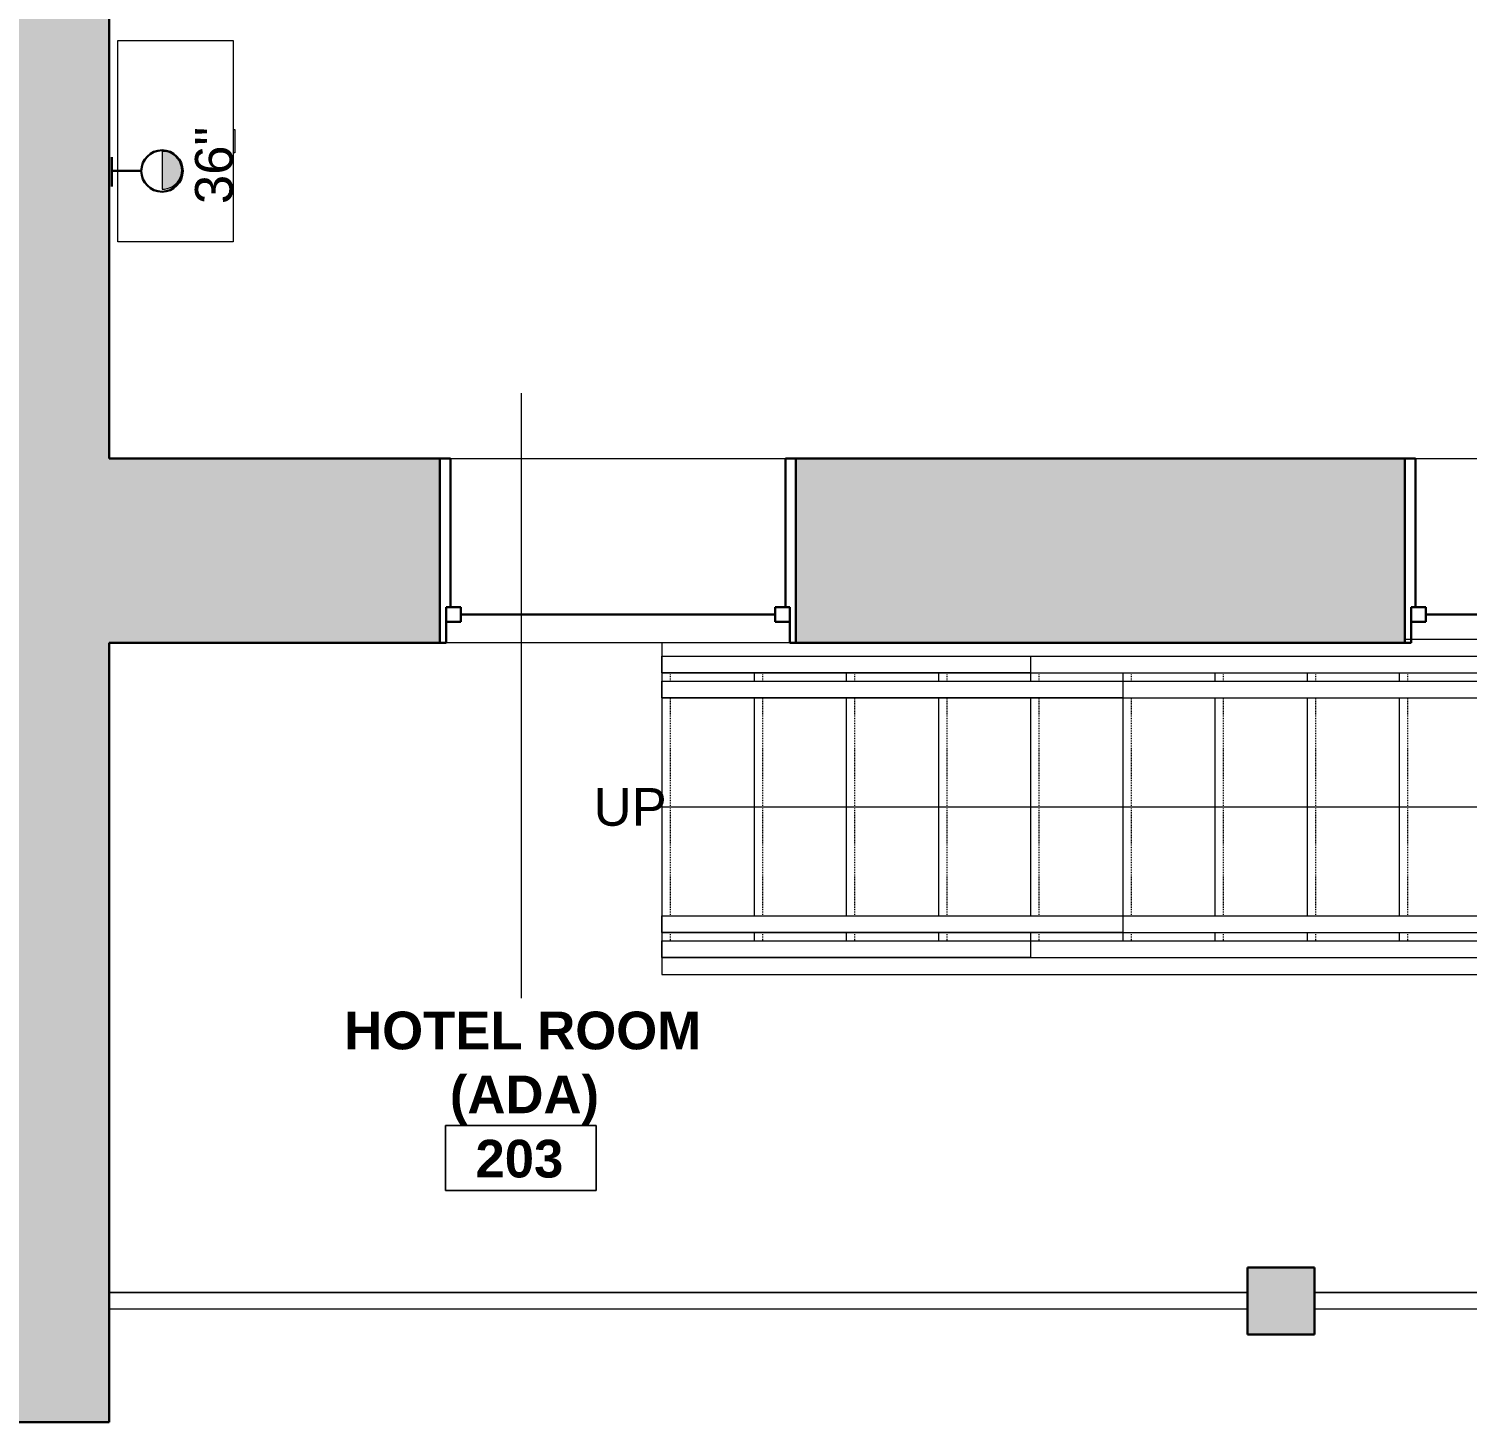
# Model space of a CAD drawing. Header units: inches. Extents: x -1176 to 1507, y -2563 to 978.
# Drawn here: x 471.2 to 642.9, y -1.2 to 165.2 of the extents above; entities that cross this region are included whole.
import ezdxf

# ---------------------------------------------------------------- set-up
doc = ezdxf.new("R2010")
doc.units = ezdxf.units.IN
doc.header["$MEASUREMENT"] = 0
doc.linetypes.add('Overhead 1_16_', pattern=[0.101562, 0.0625, -0.039062])
for name, color, linetype, lineweight in [('A-ANNO-NOTE', 131, 'Continuous', 40), ('A-AREA-IDEN', 2, 'Continuous', 9), ('A-COLS', 52, 'Continuous', 18), ('A-FLOR-HRAL', 11, 'Continuous', 18), ('A-GLAZ', 151, 'Continuous', 18), ('A-WALL', 113, 'Continuous', 18), ('A-WALL-PATT', 111, 'Continuous', 18), ('I-FURN', 30, 'Continuous', 9), ('S-STRS', 31, 'Continuous', 18), ('S-STRS-ANNO', 31, 'Continuous', 9), ('S-STRS-IDEN', 31, 'Continuous', 9)]:
    doc.layers.add(name, color=color, linetype=linetype, lineweight=lineweight)
doc.styles.add('Swis721 Lt BT', font='swissl.ttf', dxfattribs={"height": 4.5})
doc.styles.add('Swis721 Lt BT_B', font='', dxfattribs={"height": 4.5})
doc.styles.get('Swis721 Lt BT_B').set_extended_font_data('Swis721 Lt BT', bold=True)

# ---------------------------------------------------------------- blocks, each defined once
blk = doc.blocks.new('Top Rail Type - Top Rail_Internal_-5005397-2nd Floor Power _ Signal')
at = {"layer": 'A-FLOR-HRAL', "lineweight": 9}
blk.add_hatch(color=7, dxfattribs=at).paths.add_polyline_path([(590.74, 54.3), (590.76, 54.3), (590.74, 56.3)], flags=0)
for p, q in [((546.74, 54.3), (546.74, 56.3)), ((546.74, 56.3), (590.74, 56.3)), ((590.74, 56.3), (590.74, 54.3)), ((590.74, 54.3), (546.74, 54.3))]:
    blk.add_line(p, q, dxfattribs=at)
blk = doc.blocks.new('Top Rail Type - Top Rail_Internal_-V1-2nd Floor Power _ Signal')
at = {"layer": 'A-FLOR-HRAL', "lineweight": 9}
for p, q in [((546.74, 56.3), (546.74, 54.3)), ((546.74, 56.3), (664.2, 56.3)), ((546.74, 54.3), (665.13, 54.3))]:
    blk.add_line(p, q, dxfattribs=at)
blk = doc.blocks.new('Handrail Type - Handrail_Internal_-5005408-2nd Floor Power _ Signal')
at = {"layer": 'A-FLOR-HRAL', "lineweight": 9}
blk.add_hatch(color=7, dxfattribs=at).paths.add_polyline_path([(601.74, 57.3), (601.76, 57.3), (601.74, 59.3)], flags=0)
for p, q in [((546.74, 57.3), (546.74, 59.3)), ((546.74, 59.3), (601.74, 59.3)), ((601.74, 59.3), (601.74, 57.3)), ((601.74, 57.3), (546.74, 57.3))]:
    blk.add_line(p, q, dxfattribs=at)
blk = doc.blocks.new('Handrail Type - Handrail_Internal_-V2-2nd Floor Power _ Signal')
at = {"layer": 'A-FLOR-HRAL', "lineweight": 9}
for p, q in [((546.74, 59.3), (546.74, 57.3)), ((546.74, 59.3), (662.8, 59.3)), ((546.74, 57.3), (663.73, 57.3))]:
    blk.add_line(p, q, dxfattribs=at)
blk = doc.blocks.new('Top Rail Type - Top Rail_Internal_-5005419-2nd Floor Power _ Signal')
at = {"layer": 'A-FLOR-HRAL', "lineweight": 9}
blk.add_hatch(color=7, dxfattribs=at).paths.add_polyline_path([(590.74, 88.3), (590.76, 88.3), (590.74, 90.3)], flags=0)
for p, q in [((546.74, 88.3), (546.74, 90.3)), ((546.74, 90.3), (590.74, 90.3)), ((590.74, 90.3), (590.74, 88.3)), ((590.74, 88.3), (546.74, 88.3))]:
    blk.add_line(p, q, dxfattribs=at)
blk = doc.blocks.new('Top Rail Type - Top Rail_Internal_-V3-2nd Floor Power _ Signal')
at = {"layer": 'A-FLOR-HRAL', "lineweight": 9}
for p, q in [((546.74, 90.3), (546.74, 88.3)), ((546.74, 90.3), (648.34, 90.3)), ((546.74, 88.3), (649.27, 88.3))]:
    blk.add_line(p, q, dxfattribs=at)
blk = doc.blocks.new('Handrail Type - Handrail_Internal_-5005430-2nd Floor Power _ Signal')
at = {"layer": 'A-FLOR-HRAL', "lineweight": 9}
blk.add_hatch(color=7, dxfattribs=at).paths.add_polyline_path([(601.74, 85.3), (601.76, 85.3), (601.74, 87.3)], flags=0)
for p, q in [((546.74, 85.3), (546.74, 87.3)), ((546.74, 87.3), (601.74, 87.3)), ((601.74, 87.3), (601.74, 85.3)), ((601.74, 85.3), (546.74, 85.3))]:
    blk.add_line(p, q, dxfattribs=at)
blk = doc.blocks.new('Handrail Type - Handrail_Internal_-V4-2nd Floor Power _ Signal')
at = {"layer": 'A-FLOR-HRAL', "lineweight": 9}
for p, q in [((546.74, 87.3), (546.74, 85.3)), ((546.74, 87.3), (649.74, 87.3)), ((546.74, 85.3), (650.67, 85.3))]:
    blk.add_line(p, q, dxfattribs=at)
blk = doc.blocks.new('Top Rail Type - Top Rail_Internal_-6919815-2nd Floor Power _ Signal')
at = {"layer": 'A-FLOR-HRAL', "lineweight": 9}
for p, q in [((480.78, 14.32), (616.64, 14.32)), ((624.64, 14.32), (764.5, 14.32)), ((616.64, 12.32), (480.78, 12.32)), ((764.5, 12.32), (624.64, 12.32))]:
    blk.add_line(p, q, dxfattribs=at)
blk = doc.blocks.new('Top Rail Type - Top Rail_Internal_-V10-2nd Floor Power _ Signal')
at = {"layer": 'A-FLOR-HRAL', "lineweight": 9}
for p, q in [((616.64, 14.32), (480.78, 14.32)), ((764.5, 14.32), (624.64, 14.32)), ((616.64, 12.32), (480.78, 12.32)), ((764.5, 12.32), (624.64, 12.32))]:
    blk.add_line(p, q, dxfattribs=at)
blk = doc.blocks.new('Double Hung - side window 3_ 6_5_ x 5_ 6_ 2-5312470-2nd Floor Power _ Signal')
at = {"layer": 'A-GLAZ', "color": 8, "lineweight": 30}
for p, q in [((-21.25, 11), (-20.5, 11)), ((-20.5, 6.75), (-20.5, 11)), ((20.5, 6.75), (20.5, 11)), ((21.25, 11), (20.5, 11)), ((-20.5, 8.5), (-20.5, 6.75)), ((-20.5, 8.5), (-18.75, 8.5)), ((-18.75, 8.5), (-18.75, 6.75)), ((-18.75, 7.625), (18.75, 7.625)), ((18.75, 8.5), (18.75, 6.75)), ((20.5, 8.5), (18.75, 8.5)), ((20.5, 8.5), (20.5, 6.75)), ((-20.5, 6.75), (-18.75, 6.75)), ((-20.5, 6.75), (-20, 6.75)), ((-20, -11), (-20, 6.75)), ((20.5, 6.75), (18.75, 6.75)), ((20, 6.75), (20.5, 6.75)), ((20, 6.75), (20, -11)), ((-20, -11), (-21.25, -11)), ((20, -11), (21.25, -11))]:
    blk.add_line(p, q, dxfattribs=at)
blk = doc.blocks.new('Bed_Side_Table_5122 - T-4-6544723-2nd Floor Power _ Signal')
at = {"layer": 'I-FURN'}
for p, q in [((-12, 9.79), (-1.38, 9.79)), ((-12, -3.99), (-12, 9.79)), ((-1.38, 10), (1.38, 10)), ((-1.38, 9.79), (-1.38, 10)), ((-1.38, 9.79), (1.38, 9.79)), ((1.38, 10), (1.38, 9.79)), ((1.38, 9.79), (12, 9.79)), ((12, 9.79), (12, -3.99)), ((12, -3.99), (-12, -3.99))]:
    blk.add_line(p, q, dxfattribs=at)
blk = doc.blocks.new('Room Tag - Room Name and Number-3379422-2nd Floor Power _ Signal')
at = {"layer": 'A-AREA-IDEN'}
for p, q in [((-0.1881, -0.1636), (-0.1881, -0.0018)), ((-0.1881, -0.0018), (0.1869, -0.0018)), ((0.1869, -0.0018), (-0.1881, -0.0018)), ((-0.1881, -0.0018), (-0.1881, -0.1636)), ((0.1869, -0.0018), (0.1869, -0.1636)), ((0.1869, -0.1636), (0.1869, -0.0018)), ((0.1869, -0.1636), (-0.1881, -0.1636)), ((-0.1881, -0.1636), (0.1869, -0.1636))]:
    blk.add_line(p, q, dxfattribs=at)

msp = doc.modelspace()

# ---------------------------------------------------------------- hatches: boundary and pattern name
at = {"layer": 'A-ANNO-NOTE', "lineweight": 9}
for points in [[(487.16, 146.04), (487.16, 150.54), (487.08, 150.54)], [(487.16, 146.04), (487.08, 150.54), (487.08, 146.04)], [(488.31, 146.34), (487.48, 150.52), (487.16, 150.54)], [(487.79, 146.13), (488.31, 146.34), (487.16, 150.54)], [(487.16, 146.04), (487.79, 146.13), (487.16, 150.54)], [(488.75, 146.68), (488.17, 150.31), (487.48, 150.52)], [(488.31, 146.34), (488.75, 146.68), (487.48, 150.52)], [(488.17, 150.31), (487.87, 150.43), (487.56, 150.51)], [(488.75, 146.68), (488.96, 149.66), (488.17, 150.31)], [(488.57, 150.06), (488.44, 150.15), (488.17, 150.31)], [(488.81, 149.84), (488.57, 150.06), (488.17, 150.31)], [(488.96, 149.66), (488.86, 149.79), (488.17, 150.31)], [(488.86, 149.79), (488.81, 149.84), (488.17, 150.31)], [(488.75, 146.68), (489.21, 147.33), (488.96, 149.66)], [(489.43, 148.33), (489.17, 149.33), (488.96, 149.66)], [(489.21, 147.33), (489.43, 148.33), (488.96, 149.66)], [(489.4, 148.65), (489.24, 149.18), (489.17, 149.33)], [(489.43, 148.33), (489.4, 148.65), (489.17, 149.33)], [(489.21, 147.33), (489.4, 147.93), (489.43, 148.25)], [(489.21, 147.33), (489.27, 147.47), (489.38, 147.86)], [(489.38, 148.73), (489.37, 148.8), (489.27, 149.11)], [(489.4, 148.65), (489.38, 148.73), (489.27, 149.11)], [(487.16, 146.04), (487.4, 146.05), (487.79, 146.13)], [(487.4, 146.05), (487.48, 146.06), (487.79, 146.13)], [(488.75, 146.68), (489.14, 147.19), (489.21, 147.33)], [(488.75, 146.68), (488.91, 146.86), (489.14, 147.19)], [(488.91, 146.86), (488.96, 146.92), (489.14, 147.19)]]:
    msp.add_hatch(color=256, dxfattribs=at).paths.add_polyline_path(points, flags=0)
at = {"layer": 'A-COLS'}
msp.add_hatch(color=250, dxfattribs=at).paths.add_polyline_path([(616.64, 9.32), (624.64, 9.32), (624.64, 17.32), (616.64, 17.32)], flags=0)
at = {"layer": 'A-WALL-PATT', "lineweight": 9}
h = msp.add_hatch(color=7, dxfattribs=at)
h.paths.add_polyline_path([(464.28, -1.17), (480.78, -1.17), (480.78, 496.64), (464.28, 496.64), (464.28, 22.83)], flags=0)
h.paths.add_polyline_path([(480.78, 537.64), (480.78, 814.52), (464.28, 814.52), (464.28, 537.64)], flags=0)
h = msp.add_hatch(color=7, dxfattribs=at)
h.paths.add_polyline_path([(1049.4, 91.89), (1121.83, 91.89), (1121.83, 113.89), (1049.4, 113.89)], flags=0)
h.paths.add_polyline_path([(994.09, 91.89), (1006.9, 91.89), (1006.9, 113.89), (966.34, 113.89), (966.34, 91.89)], flags=0)
h.paths.add_polyline_path([(1329.15, 91.89), (1329.15, 113.89), (1290.24, 113.89), (1290.24, 91.89)], flags=0)
h.paths.add_polyline_path([(1161.9, 91.89), (1263.74, 91.89), (1263.74, 113.89), (1161.9, 113.89)], flags=0)
h.paths.add_polyline_path([(677.93, 91.89), (756.84, 91.89), (756.84, 113.89), (677.93, 113.89)], flags=0)
h.paths.add_polyline_path([(799.34, 91.89), (848.01, 91.89), (848.01, 113.89), (799.34, 113.89)], flags=0)
h.paths.add_polyline_path([(624.06, 91.89), (635.43, 91.89), (635.43, 113.89), (562.75, 113.89), (562.75, 91.89)], flags=0)
h.paths.add_polyline_path([(890.51, 91.89), (923.84, 91.89), (923.84, 113.89), (890.51, 113.89)], flags=0)
h.paths.add_polyline_path([(520.25, 91.89), (520.25, 113.89), (480.78, 113.89), (480.78, 91.89)], flags=0)

# ---------------------------------------------------------------- linework, layer by layer
at = {"layer": 'A-ANNO-NOTE', "lineweight": 30}
for p, q in [((481.1, 149.84), (481.1, 146.34)), ((481.1, 148.21), (484.61, 148.21))]:
    msp.add_line(p, q, dxfattribs=at)
at = {"layer": 'A-ANNO-NOTE', "lineweight": 9}
msp.add_line((487.08, 150.54), (487.08, 146.04), dxfattribs=at)
at = {"layer": 'A-ANNO-NOTE', "lineweight": 30}
msp.add_circle((487.08, 148.2), 2.47, dxfattribs=at)
at = {"layer": 'A-ANNO-NOTE', "lineweight": 9}
msp.add_arc((487.18, 148.29), 2.25, 267.6427, 92.3573, dxfattribs=at)
at = {"layer": 'A-AREA-IDEN'}
msp.add_line((529.95, 121.69), (529.95, 49.47), dxfattribs=at)
at = {"layer": 'A-COLS', "color": 8, "lineweight": 30}
for p, q in [((624.64, 17.32), (616.64, 17.32)), ((616.64, 17.32), (616.64, 9.32)), ((624.64, 9.32), (624.64, 17.32)), ((616.64, 9.32), (624.64, 9.32))]:
    msp.add_line(p, q, dxfattribs=at)
at = {"layer": 'A-WALL', "color": 8, "lineweight": 30}
for p, q in [((480.78, 113.89), (480.78, 305.04)), ((520.25, 113.89), (480.78, 113.89)), ((520.25, 91.89), (520.25, 113.89)), ((635.43, 113.89), (562.75, 113.89)), ((562.75, 113.89), (562.75, 91.89)), ((635.43, 91.89), (635.43, 113.89)), ((480.78, 91.89), (520.25, 91.89)), ((480.78, -1.17), (480.78, 91.89)), ((562.75, 91.89), (635.43, 91.89)), ((364.28, -1.17), (480.78, -1.17))]:
    msp.add_line(p, q, dxfattribs=at)
at = {"layer": 'A-WALL', "lineweight": 9}
for p, q in [((520.25, 113.89), (562.75, 113.89)), ((635.43, 113.89), (677.93, 113.89)), ((562.75, 91.89), (520.25, 91.89))]:
    msp.add_line(p, q, dxfattribs=at)
at = {"layer": 'S-STRS', "lineweight": 9}
for p, q in [((546.74, 91.89), (546.74, 90.3)), ((635.43, 92.3), (647.41, 92.3)), ((546.74, 88.3), (546.74, 87.3)), ((557.74, 88.3), (557.74, 87.3)), ((568.74, 88.3), (568.74, 87.3)), ((579.74, 88.3), (579.74, 87.3)), ((590.74, 88.3), (590.74, 87.3)), ((601.74, 88.3), (601.74, 87.3)), ((612.74, 88.3), (612.74, 87.3)), ((623.74, 88.3), (623.74, 87.3)), ((634.74, 88.3), (634.74, 87.3)), ((546.74, 85.3), (546.74, 59.3)), ((557.74, 85.3), (557.74, 59.3)), ((568.74, 85.3), (568.74, 59.3)), ((579.74, 85.3), (579.74, 59.3)), ((590.74, 85.3), (590.74, 59.3)), ((601.74, 85.3), (601.74, 59.3)), ((612.74, 85.3), (612.74, 59.3)), ((623.74, 85.3), (623.74, 59.3)), ((634.74, 85.3), (634.74, 59.3)), ((546.74, 57.3), (546.74, 56.3)), ((557.74, 57.3), (557.74, 56.3)), ((568.74, 57.3), (568.74, 56.3)), ((579.74, 57.3), (579.74, 56.3)), ((590.74, 57.3), (590.74, 56.3)), ((601.74, 57.3), (601.74, 56.3)), ((612.74, 57.3), (612.74, 56.3)), ((623.74, 57.3), (623.74, 56.3)), ((634.74, 57.3), (634.74, 56.3)), ((546.74, 54.3), (546.74, 52.3)), ((546.74, 52.3), (666.06, 52.3))]:
    msp.add_line(p, q, dxfattribs=at)
at = {"layer": 'S-STRS', "linetype": 'Overhead 1_16_', "lineweight": 9}
for p, q in [((547.74, 88.3), (547.74, 87.3)), ((558.74, 88.3), (558.74, 87.3)), ((569.74, 88.3), (569.74, 87.3)), ((580.74, 88.3), (580.74, 87.3)), ((591.74, 88.3), (591.74, 87.3)), ((602.74, 88.3), (602.74, 87.3)), ((613.74, 88.3), (613.74, 87.3)), ((624.74, 88.3), (624.74, 87.3)), ((635.74, 88.3), (635.74, 87.3)), ((547.74, 85.3), (547.74, 59.3)), ((558.74, 85.3), (558.74, 59.3)), ((569.74, 85.3), (569.74, 59.3)), ((580.74, 85.3), (580.74, 59.3)), ((591.74, 85.3), (591.74, 59.3)), ((602.74, 85.3), (602.74, 59.3)), ((613.74, 85.3), (613.74, 59.3)), ((624.74, 85.3), (624.74, 59.3)), ((635.74, 85.3), (635.74, 59.3)), ((547.74, 57.3), (547.74, 56.3)), ((558.74, 57.3), (558.74, 56.3)), ((569.74, 57.3), (569.74, 56.3)), ((580.74, 57.3), (580.74, 56.3)), ((591.74, 57.3), (591.74, 56.3)), ((602.74, 57.3), (602.74, 56.3)), ((613.74, 57.3), (613.74, 56.3)), ((624.74, 57.3), (624.74, 56.3)), ((635.74, 57.3), (635.74, 56.3))]:
    msp.add_line(p, q, dxfattribs=at)
at = {"layer": 'S-STRS-ANNO'}
for p, q in [((546.74, 72.3), (557.74, 72.3)), ((557.74, 72.3), (568.74, 72.3)), ((568.74, 72.3), (579.74, 72.3)), ((579.74, 72.3), (590.74, 72.3)), ((590.74, 72.3), (601.74, 72.3)), ((601.74, 72.3), (612.74, 72.3)), ((612.74, 72.3), (623.74, 72.3)), ((623.74, 72.3), (634.74, 72.3)), ((634.74, 72.3), (645.74, 72.3))]:
    msp.add_line(p, q, dxfattribs=at)

# ---------------------------------------------------------------- block references
at = {"layer": 'A-AREA-IDEN', "xscale": 47.99999999999997, "yscale": 47.99999999999997, "zscale": 47.99999999999997}
msp.add_blockref('Room Tag - Room Name and Number-3379422-2nd Floor Power _ Signal', (529.94, 34.35), dxfattribs=at)
at = {"layer": 'A-FLOR-HRAL', "lineweight": 9}
for name in ['Top Rail Type - Top Rail_Internal_-6919815-2nd Floor Power _ Signal', 'Top Rail Type - Top Rail_Internal_-V10-2nd Floor Power _ Signal', 'Top Rail Type - Top Rail_Internal_-5005419-2nd Floor Power _ Signal', 'Top Rail Type - Top Rail_Internal_-V3-2nd Floor Power _ Signal', 'Handrail Type - Handrail_Internal_-5005430-2nd Floor Power _ Signal', 'Handrail Type - Handrail_Internal_-V4-2nd Floor Power _ Signal', 'Handrail Type - Handrail_Internal_-5005408-2nd Floor Power _ Signal', 'Handrail Type - Handrail_Internal_-V2-2nd Floor Power _ Signal', 'Top Rail Type - Top Rail_Internal_-5005397-2nd Floor Power _ Signal', 'Top Rail Type - Top Rail_Internal_-V1-2nd Floor Power _ Signal']:
    msp.add_blockref(name, (0, 0), dxfattribs=at)
at = {"layer": 'A-GLAZ', "rotation": 180}
for p in [(541.5, 102.89), (656.68, 102.89)]:
    msp.add_blockref('Double Hung - side window 3_ 6_5_ x 5_ 6_ 2-5312470-2nd Floor Power _ Signal', p, dxfattribs=at)
at = {"layer": 'I-FURN', "rotation": 269.9999999999995}
msp.add_blockref('Bed_Side_Table_5122 - T-4-6544723-2nd Floor Power _ Signal', (485.78, 151.76), dxfattribs=at)

# ---------------------------------------------------------------- texts
at = {"layer": 'A-ANNO-NOTE', "lineweight": 9, "insert": (491.02, 144.25), "char_height": 4.5, "width": 10.302, "attachment_point": 1, "rotation": 90, "style": 'Swis721 Lt BT'}
msp.add_mtext('36"', dxfattribs=at)
at = {"layer": 'A-AREA-IDEN', "char_height": 4.5, "attachment_point": 1, "style": 'Swis721 Lt BT_B'}
for s, insert, width in [('HOTEL ROOM', (508.82, 47.85), 51.0555), ('(ADA)', (521.44, 40.22), 20.4525), ('203', (524.49, 32.55), 12.726)]:
    msp.add_mtext(s, dxfattribs=dict(at, insert=insert, width=width))
at = {"layer": 'S-STRS-IDEN', "insert": (538.59, 74.54), "char_height": 4.5, "width": 9.7692, "attachment_point": 1, "line_spacing_factor": 1.005062, "style": 'Swis721 Lt BT'}
msp.add_mtext('UP', dxfattribs=at)

doc.saveas('drawing.dxf')
